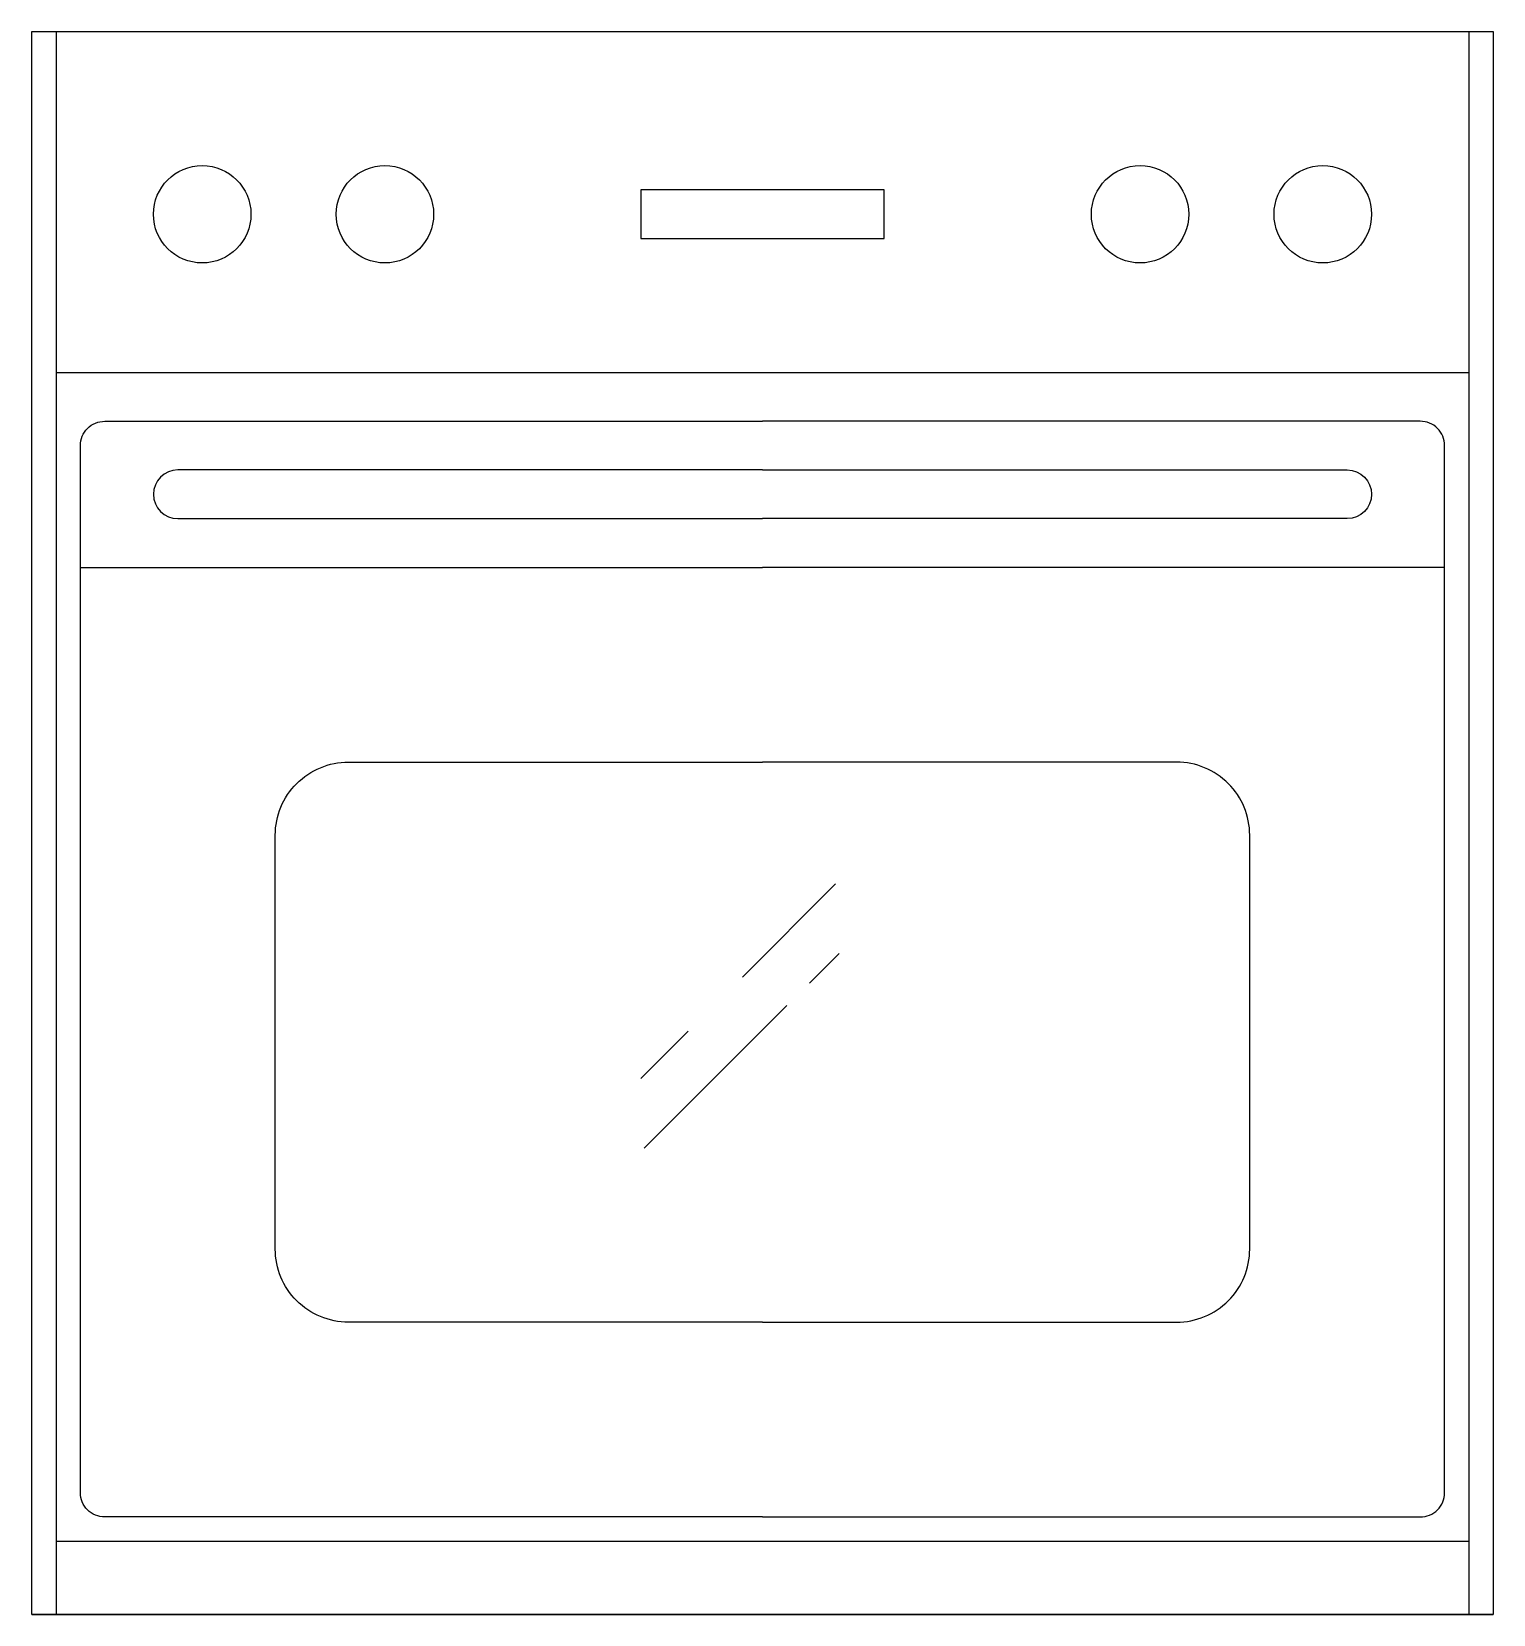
# Model space of a CAD drawing. Extents: x 0 to 0.6, y 0 to 0.65.
import ezdxf

# ---------------------------------------------------------------- set-up
doc = ezdxf.new("R2010")
doc.units = 0
doc.header["$LTSCALE"] = 0.5
doc.layers.get('0').update_dxf_attribs({"linetype": 'CONTINUOUS'})

msp = doc.modelspace()

# ---------------------------------------------------------------- linework, layer by layer
for points in [[(0, 0.65), (0.6, 0.65)], [(0.01, 0.65), (0.01, 0)], [(0.59, 0.65), (0.59, 0)], [(0.35, 0.585), (0.25, 0.585), (0.25, 0.565), (0.35, 0.565), (0.35, 0.585)], [(0.01, 0.51), (0.59, 0.51)], [(0.02, 0.43), (0.3, 0.43)], [(0.58, 0.43), (0.3, 0.43)], [(0.29174, 0.26174), (0.33, 0.3)], [(0.33143, 0.27143), (0.31925, 0.25925)], [(0.31, 0.25), (0.25143, 0.19143)], [(0.25, 0.22), (0.2695, 0.2395)], [(0.01, 0.03), (0.59, 0.03)], [(0, 0), (0.6, 0)]]:
    msp.add_lwpolyline(points)
msp.add_lwpolyline([(0, 0.65), (0.6, 0.65), (0.6, 0), (0, 0)], close=True)
for points in [[(0.3, 0.04), (0.03, 0.04, -0.414214), (0.02, 0.05), (0.02, 0.48, -0.414214), (0.03, 0.49), (0.3, 0.49)], [(0.3, 0.04), (0.57, 0.04, 0.414214), (0.58, 0.05), (0.58, 0.48, 0.414214), (0.57, 0.49), (0.3, 0.49)], [(0.3, 0.47), (0.06, 0.47, 1), (0.06, 0.45), (0.3, 0.45)], [(0.3, 0.47), (0.54, 0.47, -1), (0.54, 0.45), (0.3, 0.45)], [(0.3, 0.12), (0.13, 0.12, -0.414214), (0.1, 0.15), (0.1, 0.32, -0.414214), (0.13, 0.35), (0.3, 0.35)], [(0.3, 0.12), (0.47, 0.12, 0.414214), (0.5, 0.15), (0.5, 0.32, 0.414214), (0.47, 0.35), (0.3, 0.35)]]:
    msp.add_lwpolyline(points, format="xyb")
for centre in [(0.07, 0.575), (0.145, 0.575), (0.455, 0.575), (0.53, 0.575)]:
    msp.add_circle(centre, 0.02)

doc.saveas('drawing.dxf')
